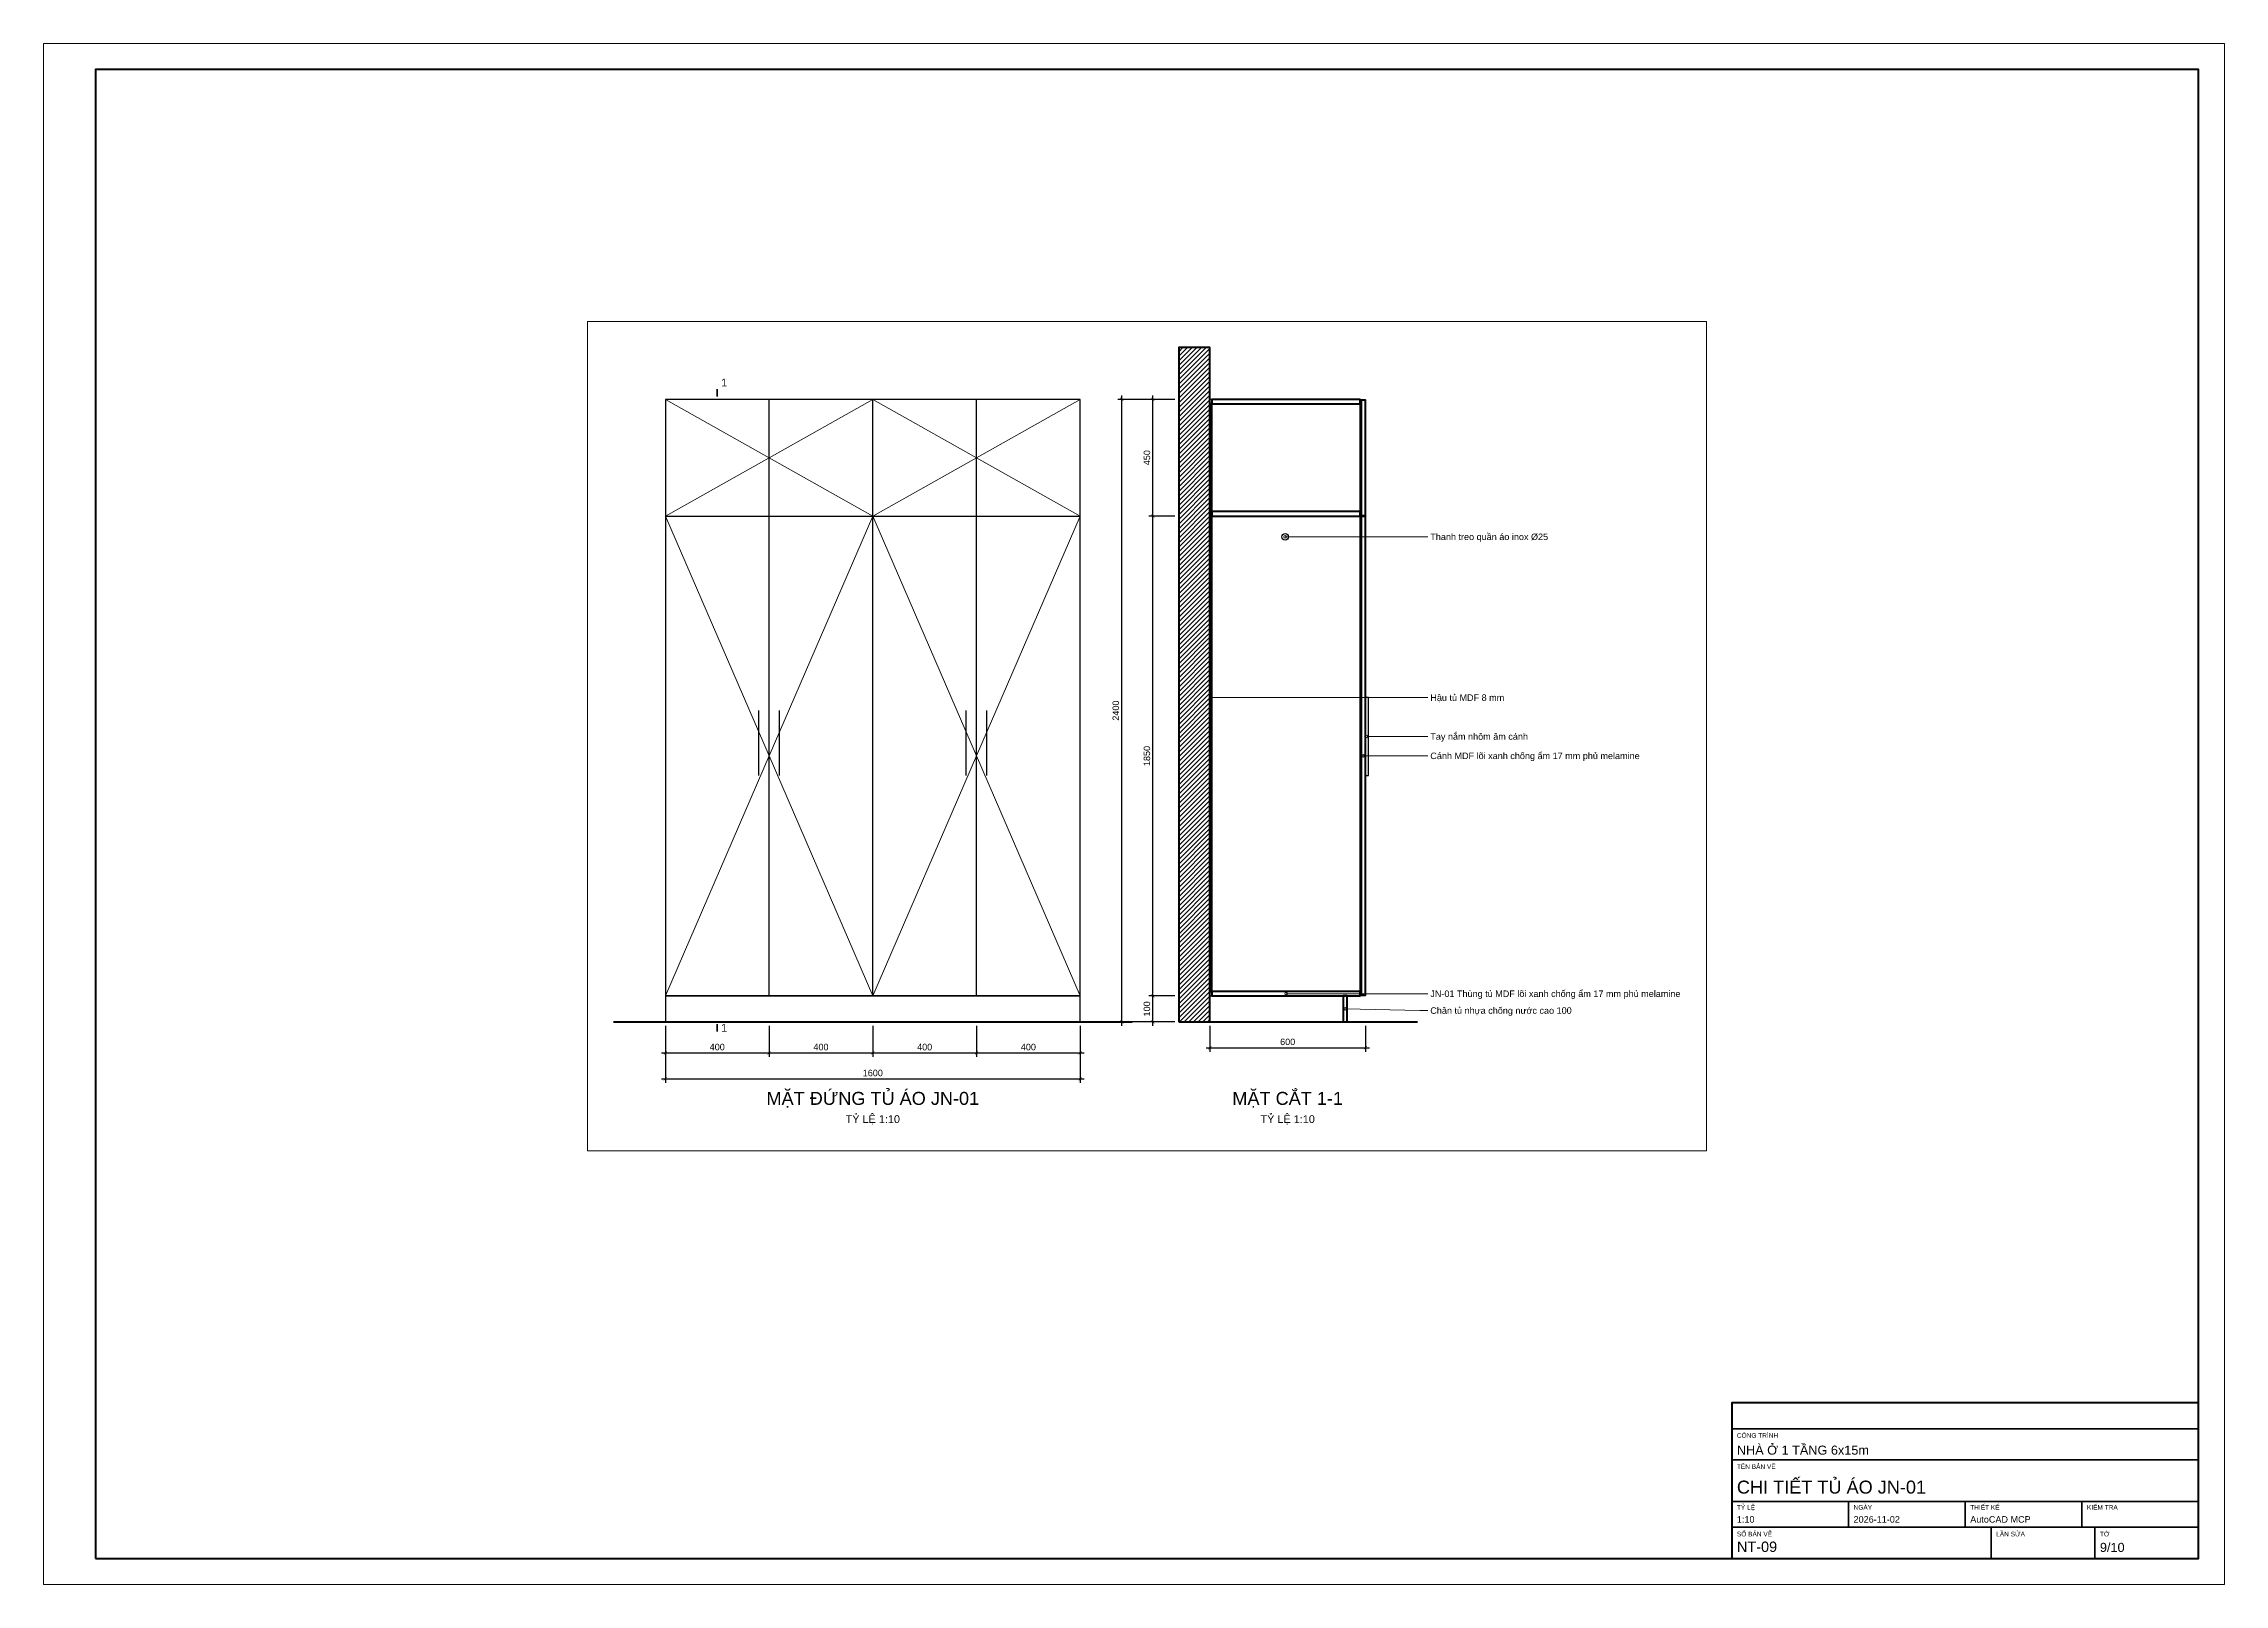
# Paper-space layout 'NT-09' of a CAD drawing. Header units: millimetres. Extents: x 0 to 841, y 0 to 594.
# The model-space entities are those that its viewports show. They can reach past a viewport. Long polylines and large blocks are cut down to what shows.
import ezdxf
from ezdxf.enums import TextEntityAlignment as Align

# ---------------------------------------------------------------- set-up
doc = ezdxf.new("R2010")
doc.units = ezdxf.units.MM
doc.header["$LTSCALE"] = 40
doc.linetypes.add('HIDDEN', pattern=[9.525, 6.35, -3.175])
for name, color, linetype, lineweight in [('A-ANNO-DIMS', 1, 'Continuous', 18), ('A-ANNO-NOTE', 7, 'Continuous', 18), ('A-ANNO-SYMB', 7, 'Continuous', 25), ('A-ANNO-TEXT', 7, 'Continuous', 18), ('A-ANNO-TTLB', 7, 'Continuous', 35), ('A-DETL', 7, 'Continuous', 25), ('A-DETL-OTLN', 7, 'Continuous', 50), ('A-HIDD', 8, 'HIDDEN', 18), ('A-SECT', 7, 'Continuous', 50), ('A-SECT-PATT', 8, 'Continuous', 9)]:
    doc.layers.add(name, color=color, linetype=linetype, lineweight=lineweight)
doc.layers.add('A-ANNO-VPRT', color=8, linetype='Continuous', lineweight=9, plot=False)
doc.styles.add('MCP-ARIAL', font='arial.ttf')
doc.dimstyles.new('MCP-1-10', dxfattribs={"dimscale": 10, "dimtxt": 2.5, "dimasz": 1.2, "dimexe": 1.5, "dimexo": 1.5, "dimgap": 1, "dimtad": 1, "dimdec": 0, "dimdsep": 46, "dimtxsty": 'MCP-ARIAL', "dimblk": 'ARCHTICK', "dimblk1": 'ARCHTICK', "dimblk2": 'ARCHTICK', "dimcen": 0.09, "dimdle": 1.5, "dimclrd": 256, "dimclre": 256, "dimclrt": 256, "dimadec": 0, "dimazin": 0, "dimtfac": 1, "dimtdec": 4, "dimtmove": 2, "dimatfit": 3, "dimfxl": 1, "dimtolj": 1, "dimtzin": 0, "dimarcsym": 0})

# ---------------------------------------------------------------- blocks, each defined once
blk = doc.blocks.new('_ArchTick')
at = {"color": 0, "linetype": 'ByBlock', "const_width": 0.15}
blk.add_lwpolyline([(-0.5, -0.5), (0.5, 0.5)], dxfattribs=at)
blk = doc.blocks.new('*D214')
at = {"layer": 'A-ANNO-DIMS', "lineweight": -2, "transparency": 16777216}
for p, q in [((182090.2, -51278.9), (182090.2, -51398.9)), ((182490.2, -51278.9), (182490.2, -51398.9)), ((182075.2, -51383.9), (182505.2, -51383.9))]:
    blk.add_line(p, q, dxfattribs=at)
at = {"layer": 'Defpoints', "color": 0, "transparency": 16777216}
for p in [(182090.2, -51263.9), (182490.2, -51263.9), (182490.2, -51383.9)]:
    blk.add_point(p, dxfattribs=at)
at = {"layer": 'A-ANNO-DIMS', "lineweight": -2, "transparency": 16777216, "xscale": 12, "yscale": 12, "zscale": 12, "rotation": 180}
blk.add_blockref('_ArchTick', (182090.2, -51383.9), dxfattribs=at)
at = {"layer": 'A-ANNO-DIMS', "lineweight": -2, "transparency": 16777216, "xscale": 12, "yscale": 12, "zscale": 12}
blk.add_blockref('_ArchTick', (182490.2, -51383.9), dxfattribs=at)
at = {"layer": 'A-ANNO-DIMS', "transparency": 16777216, "insert": (182290.2, -51361.1), "char_height": 25, "attachment_point": 5, "style": 'MCP-ARIAL'}
blk.add_mtext('\\A1;400', dxfattribs=at)
blk = doc.blocks.new('*D215')
at = {"layer": 'A-ANNO-DIMS', "lineweight": -2, "transparency": 16777216}
for p, q in [((182490.2, -51278.9), (182490.2, -51398.9)), ((182890.2, -51278.9), (182890.2, -51398.9)), ((182475.2, -51383.9), (182905.2, -51383.9))]:
    blk.add_line(p, q, dxfattribs=at)
at = {"layer": 'Defpoints', "color": 0, "transparency": 16777216}
for p in [(182490.2, -51263.9), (182890.2, -51263.9), (182890.2, -51383.9)]:
    blk.add_point(p, dxfattribs=at)
at = {"layer": 'A-ANNO-DIMS', "lineweight": -2, "transparency": 16777216, "xscale": 12, "yscale": 12, "zscale": 12, "rotation": 180}
blk.add_blockref('_ArchTick', (182490.2, -51383.9), dxfattribs=at)
at = {"layer": 'A-ANNO-DIMS', "lineweight": -2, "transparency": 16777216, "xscale": 12, "yscale": 12, "zscale": 12}
blk.add_blockref('_ArchTick', (182890.2, -51383.9), dxfattribs=at)
at = {"layer": 'A-ANNO-DIMS', "transparency": 16777216, "insert": (182690.2, -51361.1), "char_height": 25, "attachment_point": 5, "style": 'MCP-ARIAL'}
blk.add_mtext('\\A1;400', dxfattribs=at)
blk = doc.blocks.new('*D216')
at = {"layer": 'A-ANNO-DIMS', "lineweight": -2, "transparency": 16777216}
for p, q in [((182890.2, -51278.9), (182890.2, -51398.9)), ((183290.2, -51278.9), (183290.2, -51398.9)), ((182875.2, -51383.9), (183305.2, -51383.9))]:
    blk.add_line(p, q, dxfattribs=at)
at = {"layer": 'Defpoints', "color": 0, "transparency": 16777216}
for p in [(182890.2, -51263.9), (183290.2, -51263.9), (183290.2, -51383.9)]:
    blk.add_point(p, dxfattribs=at)
at = {"layer": 'A-ANNO-DIMS', "lineweight": -2, "transparency": 16777216, "xscale": 12, "yscale": 12, "zscale": 12, "rotation": 180}
blk.add_blockref('_ArchTick', (182890.2, -51383.9), dxfattribs=at)
at = {"layer": 'A-ANNO-DIMS', "lineweight": -2, "transparency": 16777216, "xscale": 12, "yscale": 12, "zscale": 12}
blk.add_blockref('_ArchTick', (183290.2, -51383.9), dxfattribs=at)
at = {"layer": 'A-ANNO-DIMS', "transparency": 16777216, "insert": (183090.2, -51361.1), "char_height": 25, "attachment_point": 5, "style": 'MCP-ARIAL'}
blk.add_mtext('\\A1;400', dxfattribs=at)
blk = doc.blocks.new('*D217')
at = {"layer": 'A-ANNO-DIMS', "lineweight": -2, "transparency": 16777216}
for p, q in [((183290.2, -51278.9), (183290.2, -51398.9)), ((183690.2, -51278.9), (183690.2, -51398.9)), ((183275.2, -51383.9), (183705.2, -51383.9))]:
    blk.add_line(p, q, dxfattribs=at)
at = {"layer": 'Defpoints', "color": 0, "transparency": 16777216}
for p in [(183290.2, -51263.9), (183690.2, -51263.9), (183690.2, -51383.9)]:
    blk.add_point(p, dxfattribs=at)
at = {"layer": 'A-ANNO-DIMS', "lineweight": -2, "transparency": 16777216, "xscale": 12, "yscale": 12, "zscale": 12, "rotation": 180}
blk.add_blockref('_ArchTick', (183290.2, -51383.9), dxfattribs=at)
at = {"layer": 'A-ANNO-DIMS', "lineweight": -2, "transparency": 16777216, "xscale": 12, "yscale": 12, "zscale": 12}
blk.add_blockref('_ArchTick', (183690.2, -51383.9), dxfattribs=at)
at = {"layer": 'A-ANNO-DIMS', "transparency": 16777216, "insert": (183490.2, -51361.1), "char_height": 25, "attachment_point": 5, "style": 'MCP-ARIAL'}
blk.add_mtext('\\A1;400', dxfattribs=at)
blk = doc.blocks.new('*D218')
at = {"layer": 'A-ANNO-DIMS', "lineweight": -2, "transparency": 16777216}
for p, q in [((182090.2, -51278.9), (182090.2, -51498.9)), ((183690.2, -51278.9), (183690.2, -51498.9)), ((182075.2, -51483.9), (183705.2, -51483.9))]:
    blk.add_line(p, q, dxfattribs=at)
at = {"layer": 'Defpoints', "color": 0, "transparency": 16777216}
for p in [(182090.2, -51263.9), (183690.2, -51263.9), (183690.2, -51483.9)]:
    blk.add_point(p, dxfattribs=at)
at = {"layer": 'A-ANNO-DIMS', "lineweight": -2, "transparency": 16777216, "xscale": 12, "yscale": 12, "zscale": 12, "rotation": 180}
blk.add_blockref('_ArchTick', (182090.2, -51483.9), dxfattribs=at)
at = {"layer": 'A-ANNO-DIMS', "lineweight": -2, "transparency": 16777216, "xscale": 12, "yscale": 12, "zscale": 12}
blk.add_blockref('_ArchTick', (183690.2, -51483.9), dxfattribs=at)
at = {"layer": 'A-ANNO-DIMS', "transparency": 16777216, "insert": (182890.2, -51461.1), "char_height": 25, "attachment_point": 5, "style": 'MCP-ARIAL'}
blk.add_mtext('\\A1;1600', dxfattribs=at)
blk = doc.blocks.new('*D219')
at = {"layer": 'A-ANNO-DIMS', "lineweight": -2, "transparency": 16777216}
for p, q in [((184190.2, -51278.9), (184190.2, -51378.9)), ((184790.2, -51278.9), (184790.2, -51378.9)), ((184175.2, -51363.9), (184805.2, -51363.9))]:
    blk.add_line(p, q, dxfattribs=at)
at = {"layer": 'Defpoints', "color": 0, "transparency": 16777216}
for p in [(184190.2, -51263.9), (184790.2, -51263.9), (184790.2, -51363.9)]:
    blk.add_point(p, dxfattribs=at)
at = {"layer": 'A-ANNO-DIMS', "lineweight": -2, "transparency": 16777216, "xscale": 12, "yscale": 12, "zscale": 12, "rotation": 180}
blk.add_blockref('_ArchTick', (184190.2, -51363.9), dxfattribs=at)
at = {"layer": 'A-ANNO-DIMS', "lineweight": -2, "transparency": 16777216, "xscale": 12, "yscale": 12, "zscale": 12}
blk.add_blockref('_ArchTick', (184790.2, -51363.9), dxfattribs=at)
at = {"layer": 'A-ANNO-DIMS', "transparency": 16777216, "insert": (184490.2, -51341.1), "char_height": 25, "attachment_point": 5, "style": 'MCP-ARIAL'}
blk.add_mtext('\\A1;600', dxfattribs=at)
blk = doc.blocks.new('*D220')
at = {"layer": 'A-ANNO-DIMS', "lineweight": -2, "transparency": 16777216}
for p, q in [((184055.2, -51163.9), (183955.2, -51163.9)), ((183970.2, -51278.9), (183970.2, -51148.9)), ((184055.2, -51263.9), (183955.2, -51263.9))]:
    blk.add_line(p, q, dxfattribs=at)
at = {"layer": 'Defpoints', "color": 0, "transparency": 16777216}
for p in [(183970.2, -51163.9), (184070.2, -51163.9), (184070.2, -51263.9)]:
    blk.add_point(p, dxfattribs=at)
at = {"layer": 'A-ANNO-DIMS', "lineweight": -2, "transparency": 16777216, "xscale": 12, "yscale": 12, "zscale": 12}
for p, rotation in [((183970.2, -51163.9), 90), ((183970.2, -51263.9), 270)]:
    blk.add_blockref('_ArchTick', p, dxfattribs=dict(at, rotation=rotation))
at = {"layer": 'A-ANNO-DIMS', "transparency": 16777216, "insert": (183947.4, -51213.9), "char_height": 25, "attachment_point": 5, "rotation": 90, "style": 'MCP-ARIAL'}
blk.add_mtext('\\A1;100', dxfattribs=at)
blk = doc.blocks.new('*D221')
at = {"layer": 'A-ANNO-DIMS', "lineweight": -2, "transparency": 16777216}
for p, q in [((184055.2, -49313.9), (183955.2, -49313.9)), ((183970.2, -51178.9), (183970.2, -49298.9)), ((184055.2, -51163.9), (183955.2, -51163.9))]:
    blk.add_line(p, q, dxfattribs=at)
at = {"layer": 'Defpoints', "color": 0, "transparency": 16777216}
for p in [(183970.2, -49313.9), (184070.2, -49313.9), (184070.2, -51163.9)]:
    blk.add_point(p, dxfattribs=at)
at = {"layer": 'A-ANNO-DIMS', "lineweight": -2, "transparency": 16777216, "xscale": 12, "yscale": 12, "zscale": 12}
for p, rotation in [((183970.2, -49313.9), 90), ((183970.2, -51163.9), 270)]:
    blk.add_blockref('_ArchTick', p, dxfattribs=dict(at, rotation=rotation))
at = {"layer": 'A-ANNO-DIMS', "transparency": 16777216, "insert": (183947.4, -50238.9), "char_height": 25, "attachment_point": 5, "rotation": 90, "style": 'MCP-ARIAL'}
blk.add_mtext('\\A1;1850', dxfattribs=at)
blk = doc.blocks.new('*D222')
at = {"layer": 'A-ANNO-DIMS', "lineweight": -2, "transparency": 16777216}
for p, q in [((183970.2, -49328.9), (183970.2, -48848.9)), ((184055.2, -48863.9), (183955.2, -48863.9)), ((184055.2, -49313.9), (183955.2, -49313.9))]:
    blk.add_line(p, q, dxfattribs=at)
at = {"layer": 'Defpoints', "color": 0, "transparency": 16777216}
for p in [(183970.2, -48863.9), (184070.2, -48863.9), (184070.2, -49313.9)]:
    blk.add_point(p, dxfattribs=at)
at = {"layer": 'A-ANNO-DIMS', "lineweight": -2, "transparency": 16777216, "xscale": 12, "yscale": 12, "zscale": 12}
for p, rotation in [((183970.2, -48863.9), 90), ((183970.2, -49313.9), 270)]:
    blk.add_blockref('_ArchTick', p, dxfattribs=dict(at, rotation=rotation))
at = {"layer": 'A-ANNO-DIMS', "transparency": 16777216, "insert": (183947.4, -49088.9), "char_height": 25, "attachment_point": 5, "rotation": 90, "style": 'MCP-ARIAL'}
blk.add_mtext('\\A1;450', dxfattribs=at)
blk = doc.blocks.new('*D223')
at = {"layer": 'A-ANNO-DIMS', "lineweight": -2, "transparency": 16777216}
for p, q in [((183850.2, -51278.9), (183850.2, -48848.9)), ((184055.2, -48863.9), (183835.2, -48863.9)), ((184055.2, -51263.9), (183835.2, -51263.9))]:
    blk.add_line(p, q, dxfattribs=at)
at = {"layer": 'Defpoints', "color": 0, "transparency": 16777216}
for p in [(183850.2, -48863.9), (184070.2, -48863.9), (184070.2, -51263.9)]:
    blk.add_point(p, dxfattribs=at)
at = {"layer": 'A-ANNO-DIMS', "lineweight": -2, "transparency": 16777216, "xscale": 12, "yscale": 12, "zscale": 12}
for p, rotation in [((183850.2, -48863.9), 90), ((183850.2, -51263.9), 270)]:
    blk.add_blockref('_ArchTick', p, dxfattribs=dict(at, rotation=rotation))
at = {"layer": 'A-ANNO-DIMS', "transparency": 16777216, "insert": (183827.4, -50063.9), "char_height": 25, "attachment_point": 5, "rotation": 90, "style": 'MCP-ARIAL'}
blk.add_mtext('\\A1;2400', dxfattribs=at)

msp = doc.modelspace()

# ---------------------------------------------------------------- hatches: boundary and pattern name
at = {"layer": 'A-SECT-PATT'}
h = msp.add_hatch(dxfattribs=at)
h.set_pattern_fill('ANSI31', color=256, scale=4, style=0)
h.paths.add_polyline_path([(184070.2, -51263.86), (184190.2, -51263.86), (184190.2, -48663.86), (184070.2, -48663.86)], flags=16)

# ---------------------------------------------------------------- linework, layer by layer
at = {"layer": 'A-ANNO-NOTE'}
for points in [[(184480.2, -49393.86), (185000.2, -49393.86), (185030.2, -49393.86)], [(184194.2, -50013.86), (185000.2, -50013.86), (185030.2, -50013.86)], [(184796.2, -50163.86), (185000.2, -50163.86), (185030.2, -50163.86)], [(184781.7, -50238.36), (185000.2, -50238.36), (185030.2, -50238.36)], [(184484.2, -51155.36), (185000.2, -51155.36), (185030.2, -51155.36)], [(184712.2, -51213.86), (185000.2, -51220.36), (185030.2, -51220.36)]]:
    msp.add_lwpolyline(points, dxfattribs=at)
for centre in [(184480.2, -49393.86), (184194.2, -50013.86), (184796.2, -50163.86), (184781.7, -50238.36), (184484.2, -51155.36), (184712.2, -51213.86)]:
    msp.add_circle(centre, 5, dxfattribs=at)
at = {"layer": 'A-ANNO-SYMB', "const_width": 6}
for points in [[(182290.2, -48853.86), (182290.2, -48823.86)], [(182290.2, -51301.86), (182290.2, -51271.86)]]:
    msp.add_lwpolyline(points, dxfattribs=at)
at = {"layer": 'A-DETL'}
for p, q in [((182490.2, -49313.86), (182490.2, -48863.86)), ((182890.2, -49313.86), (182890.2, -48863.86)), ((183290.2, -49313.86), (183290.2, -48863.86)), ((182090.2, -49313.86), (183690.2, -49313.86)), ((182490.2, -51163.86), (182490.2, -49313.86)), ((182890.2, -51163.86), (182890.2, -49313.86)), ((183290.2, -51163.86), (183290.2, -49313.86)), ((182450.2, -50313.86), (182450.2, -50063.86)), ((182530.2, -50313.86), (182530.2, -50063.86)), ((183250.2, -50313.86), (183250.2, -50063.86)), ((183330.2, -50313.86), (183330.2, -50063.86))]:
    msp.add_line(p, q, dxfattribs=at)
for points in [[(182090.2, -51163.86), (183690.2, -51163.86), (183690.2, -48863.86), (182090.2, -48863.86)], [(184190.2, -51163.86), (184770.2, -51163.86), (184770.2, -48863.86), (184190.2, -48863.86)], [(184790.2, -50313.86), (184802.2, -50313.86), (184802.2, -50013.86), (184790.2, -50013.86)], [(182090.2, -51263.86), (183690.2, -51263.86), (183690.2, -51163.86), (182090.2, -51163.86)]]:
    msp.add_lwpolyline(points, close=True, dxfattribs=at)
msp.add_circle((184480.2, -49393.86), 12.5, dxfattribs=at)
at = {"layer": 'A-DETL-OTLN'}
for p, q in [((181890.2, -51263.86), (183890.2, -51263.86)), ((184070.2, -51263.86), (184990.2, -51263.86))]:
    msp.add_line(p, q, dxfattribs=at)
for points in [[(184190.2, -51146.86), (184198.2, -51146.86), (184198.2, -48880.86), (184190.2, -48880.86)], [(184198.2, -48880.86), (184770.2, -48880.86), (184770.2, -48863.86), (184198.2, -48863.86)], [(184773.2, -49311.86), (184790.2, -49311.86), (184790.2, -48866.86), (184773.2, -48866.86)], [(184198.2, -49313.86), (184770.2, -49313.86), (184770.2, -49296.86), (184198.2, -49296.86)], [(184773.2, -51160.86), (184790.2, -51160.86), (184790.2, -49315.86), (184773.2, -49315.86)], [(184198.2, -51163.86), (184770.2, -51163.86), (184770.2, -51146.86), (184198.2, -51146.86)], [(184704.2, -51263.86), (184720.2, -51263.86), (184720.2, -51163.86), (184704.2, -51163.86)]]:
    msp.add_lwpolyline(points, close=True, dxfattribs=at)
at = {"layer": 'A-HIDD', "ltscale": 0.1}
for points in [[(182090.2, -49313.86), (182490.2, -49088.86), (182090.2, -48863.86)], [(182890.2, -49313.86), (182490.2, -49088.86), (182890.2, -48863.86)], [(182890.2, -49313.86), (183290.2, -49088.86), (182890.2, -48863.86)], [(183690.2, -49313.86), (183290.2, -49088.86), (183690.2, -48863.86)], [(182090.2, -51163.86), (182490.2, -50238.86), (182090.2, -49313.86)], [(182890.2, -51163.86), (182490.2, -50238.86), (182890.2, -49313.86)], [(182890.2, -51163.86), (183290.2, -50238.86), (182890.2, -49313.86)], [(183690.2, -51163.86), (183290.2, -50238.86), (183690.2, -49313.86)]]:
    msp.add_lwpolyline(points, dxfattribs=at)
at = {"layer": 'A-SECT'}
msp.add_lwpolyline([(184070.2, -51263.86), (184190.2, -51263.86), (184190.2, -48663.86), (184070.2, -48663.86)], close=True, dxfattribs=at)

# ---------------------------------------------------------------- texts
at = {"layer": 'A-ANNO-NOTE', "style": 'MCP-ARIAL'}
for s, p in [('Thanh treo quần áo inox Ø25', (185040.2, -49393.86)), ('Hậu tủ MDF 8 mm', (185040.2, -50013.86)), ('Tay nắm nhôm âm cánh', (185040.2, -50163.86)), ('Cánh MDF lõi xanh chống ẩm 17 mm phủ melamine', (185040.2, -50238.36)), ('JN-01 Thùng tủ MDF lõi xanh chống ẩm 17 mm phủ melamine', (180825.45, -51155.36)), ('JN-01 Thùng tủ MDF lõi xanh chống ẩm 17 mm phủ melamine', (185040.2, -51155.36)), ('Chân tủ nhựa chống nước cao 100', (185040.2, -51220.36))]:
    msp.add_text(s, height=25, dxfattribs=at).set_placement(p, align=Align.MIDDLE_LEFT)
at = {"layer": 'A-ANNO-SYMB', "style": 'MCP-ARIAL'}
for p in [(182305.2, -48813.86), (182305.2, -51301.86)]:
    msp.add_text('1', height=30, dxfattribs=at).set_placement(p)
at = {"layer": 'A-ANNO-TEXT', "style": 'MCP-ARIAL'}
for s, height, p in [('MẶT ĐỨNG TỦ ÁO JN-01', 50, (182890.2, -51583.86)), ('MẶT CẮT 1-1', 50, (184490.2, -51583.86)), ('TỶ LỆ 1:10', 30, (182890.2, -51653.86)), ('TỶ LỆ 1:10', 30, (184490.2, -51653.86))]:
    msp.add_text(s, height=height, dxfattribs=at).set_placement(p, align=Align.CENTER)

# ---------------------------------------------------------------- dimensions: what is measured, and where the dimension line sits
at = {"layer": 'A-ANNO-DIMS'}
for base, p1, p2, picture, middle in [((183850.2, -48863.86), (184070.2, -51263.86), (184070.2, -48863.86), '*D223', (183827.436, -50063.86)), ((183970.2, -48863.86), (184070.2, -49313.86), (184070.2, -48863.86), '*D222', (183947.436, -49088.86)), ((183970.2, -49313.86), (184070.2, -51163.86), (184070.2, -49313.86), '*D221', (183947.436, -50238.86)), ((183970.2, -51163.86), (184070.2, -51263.86), (184070.2, -51163.86), '*D220', (183947.436, -51213.86))]:
    dim = msp.add_linear_dim(base=base, p1=p1, p2=p2, angle=90, dimstyle='MCP-1-10', dxfattribs=at)
    dim.commit()
    dim.dimension.update_dxf_attribs({"geometry": picture, "text_midpoint": middle})
for base, p1, p2, picture, middle in [((182490.2, -51383.86), (182090.2, -51263.86), (182490.2, -51263.86), '*D214', (182290.2, -51361.096)), ((183690.2, -51483.86), (182090.2, -51263.86), (183690.2, -51263.86), '*D218', (182890.2, -51461.096)), ((182890.2, -51383.86), (182490.2, -51263.86), (182890.2, -51263.86), '*D215', (182690.2, -51361.096)), ((183290.2, -51383.86), (182890.2, -51263.86), (183290.2, -51263.86), '*D216', (183090.2, -51361.096)), ((183690.2, -51383.86), (183290.2, -51263.86), (183690.2, -51263.86), '*D217', (183490.2, -51361.096)), ((184790.2, -51363.86), (184190.2, -51263.86), (184790.2, -51263.86), '*D219', (184490.2, -51341.096))]:
    dim = msp.add_linear_dim(base=base, p1=p1, p2=p2, dimstyle='MCP-1-10', dxfattribs=at)
    dim.commit()
    dim.dimension.update_dxf_attribs({"geometry": picture, "text_midpoint": middle})

psp = doc.layouts.new('NT-09')

# ---------------------------------------------------------------- linework, layer by layer
at = {"layer": 'A-ANNO-TTLB'}
for p, q in [((651, 60), (831, 60)), ((651, 48), (831, 48)), ((651, 32), (831, 32)), ((696, 22), (696, 32)), ((741, 22), (741, 32)), ((786, 22), (786, 32)), ((651, 22), (831, 22)), ((751, 10), (751, 22)), ((791, 10), (791, 22))]:
    psp.add_line(p, q, dxfattribs=at)
at = {"layer": 'A-ANNO-TTLB', "lineweight": 9}
psp.add_lwpolyline([(0, 0), (841, 0), (841, 594), (0, 594)], close=True, dxfattribs=at)
at = {"layer": 'A-ANNO-TTLB', "lineweight": 70}
psp.add_lwpolyline([(20, 10), (831, 10), (831, 584), (20, 584)], close=True, dxfattribs=at)
at = {"layer": 'A-ANNO-TTLB', "lineweight": 50}
psp.add_lwpolyline([(651, 10), (831, 10), (831, 70), (651, 70)], close=True, dxfattribs=at)

# ---------------------------------------------------------------- texts
at = {"layer": 'A-ANNO-TTLB', "style": 'MCP-ARIAL'}
for s, height, p in [('CÔNG TRÌNH', 1.8, (653, 56.5)), ('NHÀ Ở 1 TẦNG 6x15m', 3.5, (653, 50)), ('TÊN BẢN VẼ', 1.8, (653, 44.5)), ('CHI TIẾT TỦ ÁO JN-01', 5, (653, 35)), ('TỶ LỆ', 1.8, (653, 28.8)), ('1:10', 2.5, (653, 23.8)), ('2026-11-02', 2.5, (698, 23.8)), ('NGÀY', 1.8, (698, 28.8)), ('AutoCAD MCP', 2.5, (743, 23.8)), ('THIẾT KẾ', 1.8, (743, 28.8)), ('KIỂM TRA', 1.8, (788, 28.8)), ('SỐ BẢN VẼ', 1.8, (653, 18.5)), ('LẦN SỬA', 1.8, (753, 18.5)), ('TỜ', 1.8, (793, 18.5)), ('NT-09', 4, (653, 12.5)), ('9/10', 3.5, (793, 12.5))]:
    psp.add_text(s, height=height, dxfattribs=at).set_placement(p)

# ---------------------------------------------------------------- viewports
at = {"layer": 'A-ANNO-VPRT'}
psp.add_viewport(center=(425.5, 327), size=(431.5, 319.7), view_center_point=(183947.5, -50162.5), view_height=3197, dxfattribs=at)

doc.saveas('drawing.dxf')
